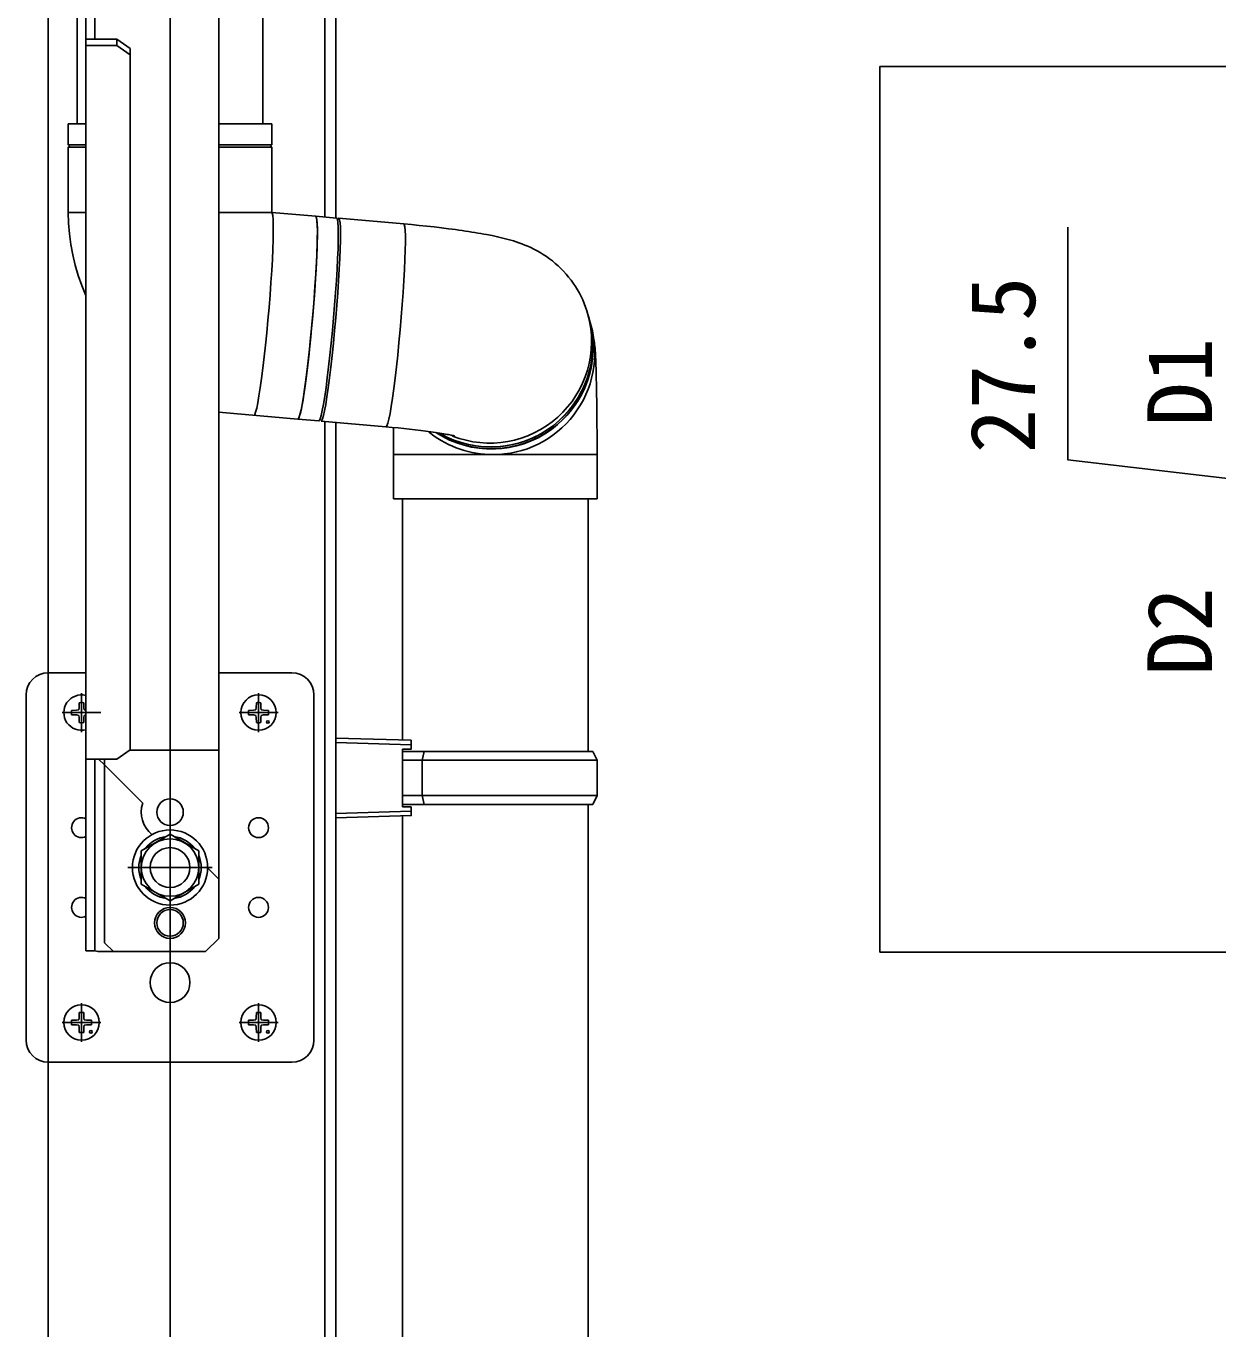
# Model space of a CAD drawing. Units: millimetres, scale not verified. Extents: x -875 to 875, y -1304 to 1297.
# Drawn here: x -72.5 to 196.8, y -103.2 to 192.9 of the extents above; entities that cross this region are included whole.
import ezdxf
from ezdxf.enums import TextEntityAlignment as Align

# ---------------------------------------------------------------- set-up
doc = ezdxf.new("R2010")
doc.units = ezdxf.units.MM
doc.header["$LTSCALE"] = 8
for name, color, linetype in [('0-4_YKK_12', 2, 'Continuous'), ('0-5_YKK_13', 4, 'Continuous'), ('0-6_YKK_A1', 4, 'Continuous'), ('0-7_YKK_D', 6, 'Continuous')]:
    doc.layers.add(name, color=color, linetype=linetype)
doc.styles.add('ＭＳ ゴシック', font='')
doc.styles.get('ＭＳ ゴシック').set_extended_font_data('MS Gothic')

msp = doc.modelspace()

# ---------------------------------------------------------------- linework, layer by layer
at = {"layer": '0-4_YKK_12'}
for p, q in [((-67.5, 832.797), (-67.5, -103.2)), ((-40, 832.797), (-40, -103.2)), ((-5, 249.5), (-5, 149.746)), ((-5, 103.569), (-5, -103.2)), ((-2.5, -103.2), (-2.5, 103.35))]:
    msp.add_line(p, q, dxfattribs=at)
msp.add_lwpolyline([(-2.5, 149.527), (-2.5, 210.8), (-2.5, 267.8)], dxfattribs=at)
at = {"layer": '0-5_YKK_13'}
for p, q in [((-29, 238.8), (-29, -13.2)), ((-59, 234.8), (-59, -15.986)), ((-57, 232.416), (-57, 189.91)), ((-61, 210.8), (-61, 170.8)), ((-19, 170.8), (-19, 210.8)), ((-52, 189.91), (-52, 188.496)), ((-59, 188.496), (-52, 188.496)), ((-49, 186.375), (-52, 188.496)), ((-49, 187.789), (-49, 29.397)), ((-63, 170.8), (-63, 166.05)), ((-63, 170.8), (-59, 170.8)), ((-29, 170.8), (-17, 170.8)), ((-17, 166.05), (-17, 170.8)), ((-59, 166.05), (-63, 166.05)), ((-17, 166.05), (-29, 166.05)), ((-63, 165.55), (-63, 150.8)), ((-63, 165.55), (-59, 165.55)), ((-29, 165.55), (-17, 165.55)), ((-17, 150.8), (-17, 165.55)), ((-63, 150.8), (-59, 150.8)), ((-29, 150.8), (-17, 150.8)), ((-7.084, 149.928), (-17.03, 150.8)), ((-2.359, 149.514), (-7.084, 149.928)), ((12.809, 148.185), (-1.862, 149.471)), ((54.352, 128.034), (54.441, 127.721)), ((54.682, 126.849), (54.441, 127.721)), ((54.796, 126.435), (54.682, 126.849)), ((55.163, 125.106), (54.808, 126.392)), ((-29, 105.672), (-11.099, 104.104)), ((-11.099, 104.104), (-6.375, 103.69)), ((-6.258, 103.763), (-6.375, 103.69)), ((-5.877, 103.646), (8.794, 102.361)), ((18.495, 101.17), (18.934, 100.825)), ((10.5, 96.072), (10.5, 86.072)), ((32.944, 96.072), (10.5, 96.072)), ((56.5, 96.072), (32.944, 96.072)), ((56.5, 86.072), (56.5, 96.072)), ((32.944, 86.072), (10.5, 86.072)), ((12.5, 86.072), (12.5, 31.604)), ((56.5, 86.072), (32.944, 86.072)), ((54.5, 29.045), (54.5, 86.072)), ((-59, 46.8), (-67.5, 46.8)), ((-12.5, 46.8), (-29, 46.8)), ((-72.5, 41.8), (-72.5, -36.2)), ((-60, 33.4), (-60, 42.2)), ((-20, 33.4), (-20, 42.2)), ((-7.5, -36.2), (-7.5, 41.8)), ((-60.519, 38.937), (-60.62, 38.42)), ((-60.5, 40.045), (-60.519, 38.937)), ((-59.5, 40.045), (-59.481, 38.937)), ((-59.481, 38.937), (-59.38, 38.42)), ((-20.519, 38.937), (-20.62, 38.42)), ((-20.5, 40.045), (-20.519, 38.937)), ((-19.5, 40.045), (-19.481, 38.937)), ((-19.481, 38.937), (-19.38, 38.42)), ((-64.4, 37.8), (-55.6, 37.8)), ((-62.245, 38.3), (-61.137, 38.319)), ((-62.245, 37.3), (-61.137, 37.281)), ((-61.137, 38.319), (-60.62, 38.42)), ((-61.137, 37.281), (-60.62, 37.18)), ((-60.519, 36.663), (-60.62, 37.18)), ((-60.5, 35.555), (-60.519, 36.663)), ((-59.5, 35.555), (-59.481, 36.663)), ((-59.481, 36.663), (-59.38, 37.18)), ((-59, 38.346), (-59.38, 38.42)), ((-59, 37.254), (-59.38, 37.18)), ((-24.4, 37.8), (-15.6, 37.8)), ((-22.245, 38.3), (-21.137, 38.319)), ((-22.245, 37.3), (-21.137, 37.281)), ((-21.137, 38.319), (-20.62, 38.42)), ((-21.137, 37.281), (-20.62, 37.18)), ((-20.519, 36.663), (-20.62, 37.18)), ((-20.5, 35.555), (-20.519, 36.663)), ((-19.5, 35.555), (-19.481, 36.663)), ((-19.481, 36.663), (-19.38, 37.18)), ((-18.863, 38.319), (-19.38, 38.42)), ((-18.863, 37.281), (-19.38, 37.18)), ((-17.755, 38.3), (-18.863, 38.319)), ((-17.755, 37.3), (-18.863, 37.281)), ((14.5, 31.545), (-2.5, 32.045)), ((-2.5, 32.045), (-2.5, 14.045)), ((-2.5, 31.045), (14.5, 30.545)), ((14.5, 30.545), (14.5, 31.545)), ((-56.135, 27.3), (-59, 27.3)), ((-52, 27.276), (-59, 27.276)), ((-56.111, 27.276), (-59, 27.276)), ((-57, -15.986), (-57, 27.3)), ((-56.135, 27.3), (-54.812, 25.977)), ((-52, 27.276), (-49, 29.397)), ((-49.141, 29.297), (-29, 29.297)), ((12.5, 29.545), (12.5, 16.545)), ((17.407, 29.045), (12.5, 29.045)), ((12.5, 27.045), (16.977, 27.045)), ((16.977, 27.045), (17.407, 29.045)), ((16.977, 27.045), (56.5, 27.045)), ((55.5, 29.045), (17.407, 29.045)), ((55.5, 29.045), (56.5, 27.045)), ((-54.812, 25.977), (-46.173, 17.337)), ((16.977, 19.045), (12.5, 19.045)), ((56.5, 19.045), (16.977, 19.045)), ((14.5, 15.544), (-2.5, 15.044)), ((12.5, 17.045), (17.407, 17.045)), ((14.5, 16.545), (12.5, 16.545)), ((14.5, 15.544), (14.5, 16.545)), ((54.5, -103.2), (54.5, 17.045)), ((-40, -6.7), (-40, 12.3)), ((12.5, 14.486), (12.5, -103.2)), ((-49.5, 2.8), (-30.5, 2.8)), ((-31.635, 2.8), (-29, 0.165)), ((-32, -16.2), (-29, -13.2)), ((-57, -15.986), (-59, -15.986)), ((-55.554, -16.2), (-32, -16.2)), ((-60, -36.6), (-60, -27.8)), ((-20, -36.6), (-20, -27.8)), ((-64.4, -32.2), (-55.6, -32.2)), ((-62.245, -31.7), (-61.137, -31.681)), ((-61.137, -31.681), (-60.62, -31.58)), ((-60.519, -31.063), (-60.62, -31.58)), ((-60.5, -29.955), (-60.519, -31.063)), ((-59.5, -29.955), (-59.481, -31.063)), ((-59.481, -31.063), (-59.38, -31.58)), ((-58.863, -31.681), (-59.38, -31.58)), ((-57.755, -31.7), (-58.863, -31.681)), ((-24.4, -32.2), (-15.6, -32.2)), ((-22.245, -31.7), (-21.137, -31.681)), ((-21.137, -31.681), (-20.62, -31.58)), ((-20.519, -31.063), (-20.62, -31.58)), ((-20.5, -29.955), (-20.519, -31.063)), ((-19.5, -29.955), (-19.481, -31.063)), ((-19.481, -31.063), (-19.38, -31.58)), ((-18.863, -31.681), (-19.38, -31.58)), ((-17.755, -31.7), (-18.863, -31.681)), ((-62.245, -32.7), (-61.137, -32.719)), ((-61.137, -32.719), (-60.62, -32.82)), ((-60.519, -33.337), (-60.62, -32.82)), ((-60.5, -34.445), (-60.519, -33.337)), ((-59.5, -34.445), (-59.481, -33.337)), ((-59.481, -33.337), (-59.38, -32.82)), ((-58.863, -32.719), (-59.38, -32.82)), ((-57.755, -32.7), (-58.863, -32.719)), ((-22.245, -32.7), (-21.137, -32.719)), ((-21.137, -32.719), (-20.62, -32.82)), ((-20.519, -33.337), (-20.62, -32.82)), ((-20.5, -34.445), (-20.519, -33.337)), ((-19.5, -34.445), (-19.481, -33.337)), ((-19.481, -33.337), (-19.38, -32.82)), ((-18.863, -32.719), (-19.38, -32.82)), ((-17.755, -32.7), (-18.863, -32.719)), ((-67.5, -41.2), (-12.5, -41.2))]:
    msp.add_line(p, q, dxfattribs=at)
for points in [[(-59, 189.91), (-52, 189.91), (-49, 187.789)], [(-63, 150.8), (-62.934, 148.385), (-62.75, 145.976), (-62.43, 143.581), (-61.989, 141.205), (-61.424, 138.856), (-60.736, 136.54), (-59.927, 134.263), (-59, 132.032)], [(-17.036, 150.8), (-16.89, 150.619), (-16.778, 150.08), (-16.702, 149.191), (-16.663, 147.966), (-16.66, 146.424), (-16.696, 144.59), (-16.768, 142.492), (-16.876, 140.165), (-17.019, 137.643), (-17.193, 134.968), (-17.396, 132.181), (-17.625, 129.326), (-17.876, 126.449), (-18.146, 123.594), (-18.43, 120.807), (-18.723, 118.132), (-19.021, 115.61), (-19.32, 113.283), (-19.614, 111.185), (-19.899, 109.351), (-20.17, 107.809), (-20.424, 106.584), (-20.655, 105.695), (-20.862, 105.156), (-21, 104.985)], [(-11.099, 104.104), (-10.983, 104.177), (-10.787, 104.588), (-10.564, 105.352), (-10.318, 106.457), (-10.052, 107.887), (-9.772, 109.619), (-9.481, 111.625), (-9.183, 113.873), (-8.884, 116.329), (-8.589, 118.954), (-8.301, 121.705), (-8.026, 124.541), (-7.767, 127.415), (-7.53, 130.283), (-7.317, 133.1), (-7.132, 135.821), (-6.978, 138.402), (-6.857, 140.804), (-6.772, 142.989), (-6.723, 144.922), (-6.711, 146.573), (-6.737, 147.915), (-6.8, 148.927), (-6.9, 149.594), (-7.033, 149.905), (-7.084, 149.928)], [(-7.09, 149.928), (-6.944, 149.748), (-6.832, 149.209), (-6.756, 148.32), (-6.716, 147.094), (-6.714, 145.553), (-6.75, 143.719), (-6.822, 141.621), (-6.93, 139.293), (-7.072, 136.772), (-7.246, 134.096), (-7.45, 131.309), (-7.679, 128.455), (-7.93, 125.577), (-8.2, 122.723), (-8.483, 119.936), (-8.777, 117.26), (-9.075, 114.739), (-9.374, 112.411), (-9.668, 110.313), (-9.953, 108.479), (-10.224, 106.938), (-10.478, 105.712), (-10.709, 104.823), (-10.915, 104.284), (-11.093, 104.103), (-11.099, 104.104)], [(-2.359, 149.514), (-2.309, 149.491), (-2.175, 149.18), (-2.076, 148.513), (-2.013, 147.501), (-1.987, 146.159), (-1.998, 144.508), (-2.047, 142.575), (-2.133, 140.391), (-2.253, 137.988), (-2.407, 135.407), (-2.592, 132.686), (-2.805, 129.869), (-3.043, 127.001), (-3.301, 124.127), (-3.576, 121.291), (-3.864, 118.54), (-4.16, 115.915), (-4.459, 113.459), (-4.756, 111.211), (-5.047, 109.205), (-5.328, 107.473), (-5.593, 106.043), (-5.839, 104.938), (-6.062, 104.174), (-6.258, 103.763)], [(-5.877, 103.646), (-5.761, 103.72), (-5.565, 104.13), (-5.342, 104.894), (-5.096, 106), (-4.831, 107.43), (-4.55, 109.161), (-4.259, 111.167), (-3.961, 113.416), (-3.662, 115.872), (-3.367, 118.496), (-3.079, 121.248), (-2.804, 124.083), (-2.545, 126.958), (-2.308, 129.826), (-2.095, 132.642), (-1.91, 135.363), (-1.756, 137.945), (-1.635, 140.347), (-1.55, 142.532), (-1.501, 144.465), (-1.489, 146.115), (-1.515, 147.457), (-1.579, 148.469), (-1.678, 149.136), (-1.812, 149.447), (-1.978, 149.397)], [(8.794, 102.361), (8.823, 102.364), (9.004, 102.595), (9.214, 103.183), (9.449, 104.12), (9.705, 105.39), (9.979, 106.974), (10.265, 108.846), (10.56, 110.978), (10.859, 113.335), (11.157, 115.88), (11.449, 118.573), (11.731, 121.372), (11.999, 124.233), (12.247, 127.11), (12.473, 129.958), (12.672, 132.732), (12.842, 135.388), (12.979, 137.885), (13.083, 140.183), (13.15, 142.246), (13.18, 144.041), (13.173, 145.54), (13.128, 146.72), (13.047, 147.561), (12.93, 148.051), (12.809, 148.185)], [(29.559, 146.14), (28.877, 146.254), (28.181, 146.366), (27.471, 146.476), (26.748, 146.585), (26.011, 146.692), (25.261, 146.799), (24.498, 146.903), (23.723, 147.006), (22.936, 147.108), (21.328, 147.307), (19.68, 147.498), (17.997, 147.683), (16.287, 147.86), (14.554, 148.026), (12.809, 148.185)], [(54.441, 127.721), (54.179, 128.557), (53.903, 129.387), (53.601, 130.208), (53.262, 131.014), (52.889, 131.805), (52.486, 132.581), (52.056, 133.341), (51.599, 134.084), (51.116, 134.809), (50.605, 135.515), (50.069, 136.2), (49.51, 136.864), (48.927, 137.505), (48.323, 138.123), (47.699, 138.716), (47.056, 139.285), (46.396, 139.827), (45.721, 140.342), (45.034, 140.83), (44.337, 141.289), (43.634, 141.719), (42.928, 142.12), (42.223, 142.491), (41.524, 142.833), (40.833, 143.146), (40.154, 143.431), (39.49, 143.691), (38.841, 143.927), (38.208, 144.143), (37.588, 144.34), (36.979, 144.523), (36.378, 144.692), (35.189, 145.002), (33.996, 145.281), (32.78, 145.542), (31.527, 145.788), (30.884, 145.907), (30.228, 146.025), (29.559, 146.14)], [(56.5, 96.072), (56.497, 98.426), (56.489, 100.758), (56.475, 103.045), (56.465, 104.166), (56.455, 105.267), (56.443, 106.347), (56.43, 107.402), (56.416, 108.432), (56.4, 109.433), (56.383, 110.403), (56.365, 111.342), (56.346, 112.246), (56.325, 113.115), (56.303, 113.948), (56.28, 114.744), (56.256, 115.503), (56.231, 116.226), (56.204, 116.913), (56.175, 117.568), (56.144, 118.194), (56.11, 118.797), (56.026, 119.993), (55.97, 120.623), (55.936, 120.96), (55.895, 121.318), (55.847, 121.701), (55.789, 122.115), (55.721, 122.558), (55.639, 123.029), (55.543, 123.525), (55.429, 124.041), (55.163, 125.106)], [(8.793, 102.36), (10.16, 102.239), (11.511, 102.107), (12.843, 101.971), (14.146, 101.831), (15.414, 101.686), (16.64, 101.538), (17.814, 101.387), (18.93, 101.236), (19.463, 101.161), (19.977, 101.086), (20.473, 101.011), (20.947, 100.938), (21.399, 100.865), (21.826, 100.795), (22.228, 100.726), (22.602, 100.659), (22.947, 100.595), (23.259, 100.535), (23.532, 100.481), (23.764, 100.433), (23.959, 100.39), (24.116, 100.353), (24.171, 100.34), (24.205, 100.332), (24.212, 100.33), (24.198, 100.334)], [(10.478, 102.204), (10.491, 100.202), (10.498, 98.145), (10.5, 96.072)], [(12.5, 29.545), (14.5, 29.545), (14.5, 30.545)], [(-52.812, -16.2), (-54.812, -14.2), (-54.812, 27.276)], [(16.977, 27.045), (16.977, 19.045), (17.407, 17.045), (55.5, 17.045)], [(56.5, 27.045), (56.5, 19.045), (55.5, 17.045)], [(-2.5, 14.045), (14.5, 14.545), (14.5, 15.544)]]:
    msp.add_lwpolyline(points, dxfattribs=at)
msp.add_lwpolyline([(-40, 10.306), (-46.5, 6.553), (-46.5, -0.953), (-40, -4.706), (-33.5, -0.953), (-33.5, 6.553)], close=True, dxfattribs=at)
for centre, radius in [((-20, 37.8), 4), ((-17.879, 35.679), 0.3), ((-40, 15.3), 3), ((-20, 11.8), 2.25), ((-40, 2.8), 8.5), ((-40, 2.8), 6.5), ((-40, 2.8), 4.5), ((-20, -6.2), 2.25), ((-40, -9.7), 3.5), ((-40, -9.7), 3), ((-40, -23.2), 4.5), ((-60, -32.2), 4), ((-20, -32.2), 4), ((-57.879, -34.321), 0.3), ((-17.879, -34.321), 0.3)]:
    msp.add_circle(centre, radius, dxfattribs=at)
for centre, radius, start, end in [((-63, 165.8), 0.25, 270, 90), ((-17, 165.8), 0.25, 90, 270), ((4.21, 146.453), 6.853, 154.55771, 158.12768), ((32.246, 121.677), 23.003, 248.44807, 15.23223), ((32.606, 120.351), 23.009, 237.01995, 15.22141), ((32.478, 120.812), 23.01, 240.20856, 15.21228), ((32.481, 120.808), 23.008, 240.6179, 15.22268), ((33.001, 119.047), 22.975, 269.85821, 15.29099), ((32.803, 120.363), 22.816, 359.87696, 15.43576), ((32.587, 120.426), 23.032, 238.16274, 359.71992), ((32.935, 119.071), 22.999, 232.50005, 270.02446), ((-67.5, 41.8), 5, 90, 180), ((-12.5, 41.8), 5, 0, 90), ((-60, 37.8), 4, 75.52249, 284.47751), ((-60, 37.8), 2.3, 77.44414, 102.55586), ((-20, 37.8), 2.3, 77.44414, 102.55586), ((-60, 37.8), 2.3, 167.44414, 192.55586), ((-60, 37.8), 2.3, 257.44414, 282.55586), ((-20, 37.8), 2.3, 167.44414, 192.55586), ((-20, 37.8), 2.3, 257.44414, 282.55586), ((-20, 37.8), 2.3, 347.44414, 12.55586), ((-40, 15.3), 6.5, 161.73501, 230.97971), ((-60, 11.8), 2.25, 63.6122, 296.3878), ((-40, 2.8), 7.05, 97.21814, 142.78186), ((-40, 2.8), 7.05, 37.21814, 82.78186), ((-40, 2.8), 7.05, 157.21814, 202.78186), ((-40, 2.8), 7.05, 337.21814, 22.78186), ((-40, 2.8), 7.05, 217.21814, 262.78186), ((-40, 2.8), 7.05, 277.21814, 322.78186), ((-60, -6.2), 2.25, 63.6122, 296.3878), ((-55.554, -11.2), 5, 253.18913, 270), ((-60, -32.2), 2.3, 167.44414, 192.55586), ((-60, -32.2), 2.3, 77.44414, 102.55586), ((-60, -32.2), 2.3, 347.44414, 12.55586), ((-20, -32.2), 2.3, 167.44414, 192.55586), ((-20, -32.2), 2.3, 77.44414, 102.55586), ((-20, -32.2), 2.3, 347.44414, 12.55586), ((-60, -32.2), 2.3, 257.44414, 282.55586), ((-20, -32.2), 2.3, 257.44414, 282.55586), ((-67.5, -36.2), 5, 180, 270), ((-12.5, -36.2), 5, 270, 0)]:
    msp.add_arc(centre, radius, start, end, dxfattribs=at)
at = {"layer": '0-6_YKK_A1'}
msp.add_lwpolyline([(120.397, 183.744), (393.746, 183.744), (393.746, -16.287), (120.397, -16.287)], close=True, dxfattribs=at)
at = {"layer": '0-7_YKK_D'}
msp.add_lwpolyline([(202.875, 90.218), (162.875, 94.868), (162.875, 147.459)], dxfattribs=at)

# ---------------------------------------------------------------- texts
at = {"layer": '0-7_YKK_D', "style": 'ＭＳ ゴシック'}
for s, p in [('27.5', (159.875, 96.391)), ('D1', (199.875, 102.424)), ('D2', (199.875, 46.136))]:
    msp.add_text(s, height=14.66, rotation=90, dxfattribs=at).set_placement(p, align=Align.BOTTOM_LEFT)

doc.saveas('drawing.dxf')
